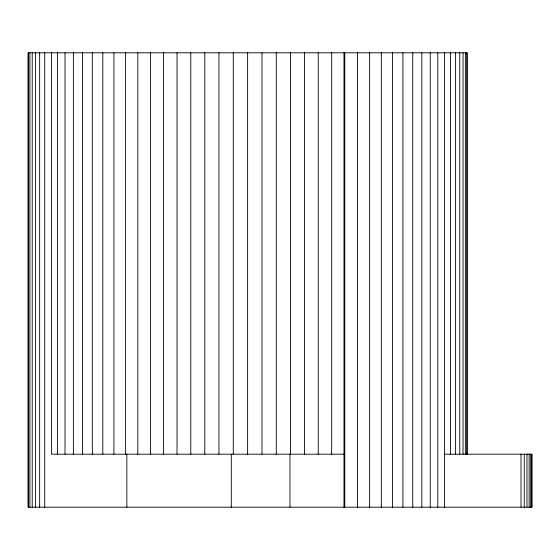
<?xml version="1.0" encoding="UTF-8"?>
<svg xmlns="http://www.w3.org/2000/svg" width="560" height="560" viewBox="0 0 560 560"><rect width="100%" height="100%" fill="white"/><g stroke="black" fill="none" stroke-linecap="round" stroke-linejoin="round"><path stroke-width="0.84" d="M343.98 454.188L51.422 454.188L51.422 52.801M444.598 454.188L532 454.188L532 507.199L28 507.199L28 52.801L467.25 52.801L467.25 454.188M531.678 454.188L531.678 507.199M530.726 454.188L530.726 507.199M529.144 454.188L529.144 507.199M526.981 454.188L526.981 507.199M524.251 454.188L524.251 507.199M521.017 454.188L521.017 507.199M466.781 52.801L466.781 454.188M465.367 52.801L465.367 454.188M463.029 52.801L463.029 454.188M459.767 52.801L459.767 454.188M455.595 52.801L455.595 454.188M450.534 52.801L450.534 454.188M444.598 52.801L444.598 507.199M437.822 52.801L437.822 507.199M430.234 52.801L430.234 507.199M421.862 52.801L421.862 507.199M412.748 52.801L412.748 507.199M402.92 52.801L402.92 507.199M392.434 52.801L392.434 507.199M381.325 52.801L381.325 507.199M369.642 52.801L369.642 507.199M357.434 52.801L357.434 507.199M344.764 52.801L344.764 507.199M343.98 52.801L343.98 507.199M331.674 52.801L331.674 454.188M318.22 52.801L318.22 454.188M304.465 52.801L304.465 454.188M290.472 52.801L290.472 454.188M289.968 454.188L289.968 507.199M276.29 52.801L276.29 454.188M261.989 52.801L261.989 454.188M247.625 52.801L247.625 454.188M233.261 52.801L233.261 454.188M231.294 454.188L231.294 507.199M218.96 52.801L218.96 454.188M204.778 52.801L204.778 454.188M190.778 52.801L190.778 454.188M177.03 52.801L177.03 454.188M163.576 52.801L163.576 454.188M150.486 52.801L150.486 454.188M137.809 52.801L137.809 454.188M126.84 454.188L126.84 507.199M125.608 52.801L125.608 454.188M113.925 52.801L113.925 454.188M102.816 52.801L102.816 454.188M92.323 52.801L92.323 454.188M82.502 52.801L82.502 454.188M73.388 52.801L73.388 454.188M65.016 52.801L65.016 454.188M57.421 52.801L57.421 454.188M44.716 52.801L44.716 507.199M39.655 52.801L39.655 507.199M35.483 52.801L35.483 507.199M32.221 52.801L32.221 507.199M29.876 52.801L29.876 507.199M28.469 52.801L28.469 507.199"/></g></svg>
